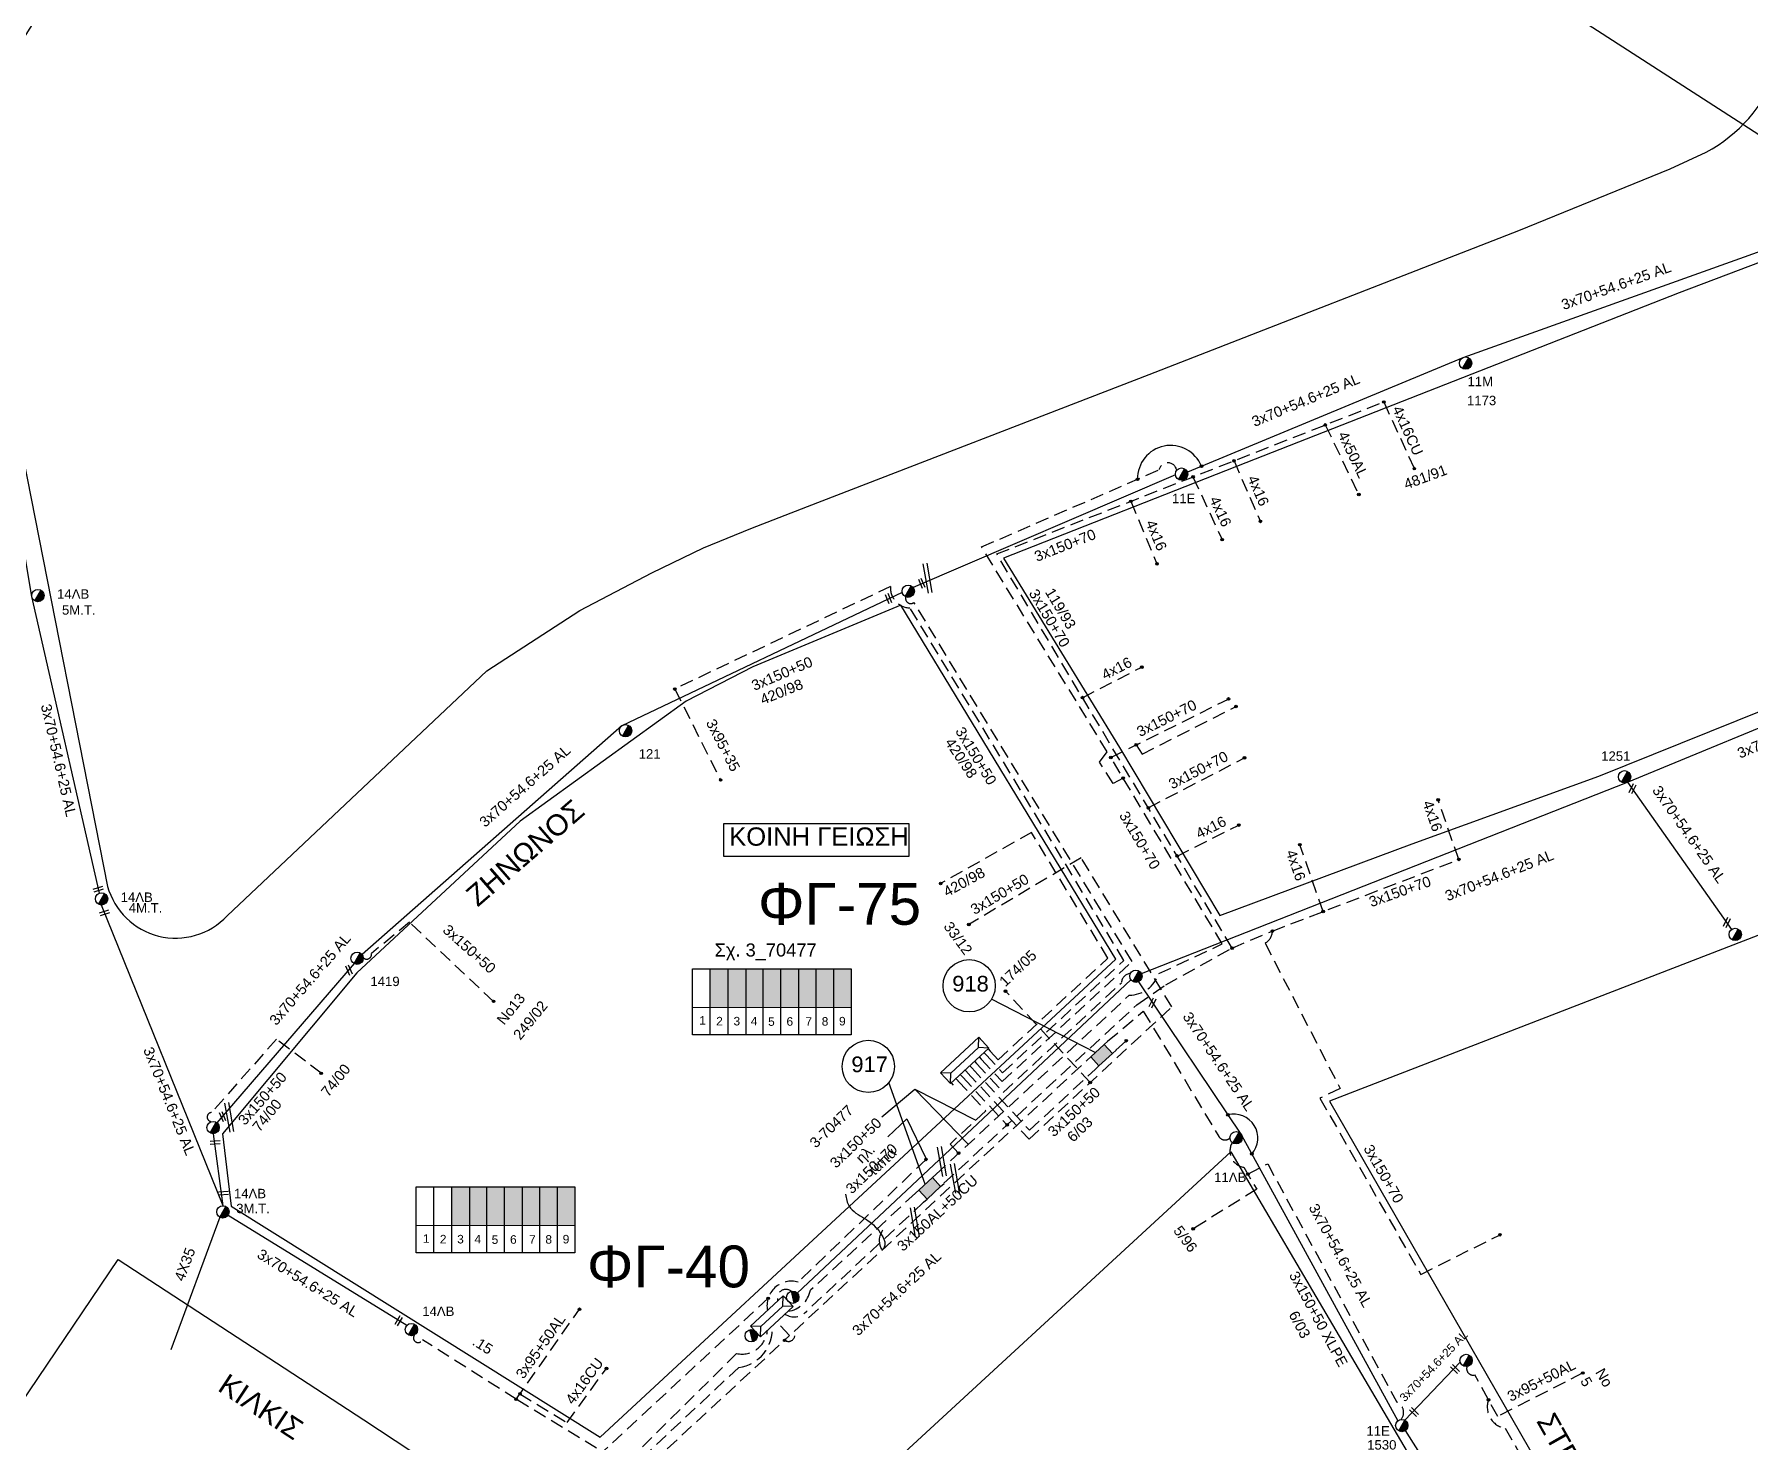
# Model space of a CAD drawing. Header units: millimetres. Extents: x -2590 to -1162, y 240 to 778.
# Drawn here: x -2170.9 to -2006.8, y 307.3 to 442 of the extents above; entities that cross this region are included whole.
import ezdxf
from ezdxf.enums import TextEntityAlignment as Align

# ---------------------------------------------------------------- set-up
doc = ezdxf.new("R2010")
doc.units = ezdxf.units.MM
doc.linetypes.add('DASHED', pattern=[19.05, 12.7, -6.35])
for name, color, linetype in [('3x150+50', 7, 'Continuous'), ('3x150+50 XLPE', 7, 'SYN_LINE'), ('3x150+70', 7, 'Continuous'), ('3X150+70AL', 7, 'Continuous'), ('3x150AL+50CU', 7, 'Continuous'), ('3x95+35', 7, 'Continuous'), ('3x95+50AL', 7, 'Continuous'), ('4x16', 7, 'Continuous'), ('4x16CU', 7, 'Continuous'), ('4X35', 7, 'DASHED'), ('4x50', 7, 'Continuous'), ('4x50+16_5', 7, 'Continuous'), ('Link Box 4 Διευθύνσεων', 7, 'Continuous'), ('Pillar OTE', 7, 'Continuous'), ('TEXT ΚΑΛΩΔΙΩΝ', 7, 'Continuous'), ('Άγνωστα', 7, 'Continuous'), ('Επιγραφές - Σχήματα', 7, 'Continuous'), ('Καλώδια ΧΤ   3x150AL+50CU', 7, 'DASHED'), ('Μηχανική τομή', 7, 'Continuous'), ('Στύλος ΦΜ', 7, 'Continuous'), ('Στύλος ΦΜ @ 1', 7, 'Continuous'), ('Συνδέσεις', 7, 'Continuous'), ('Συνεστραμμένα ΧΤ   3x70+54.6+25 AL', 7, 'SYN_LINE'), ('Τομή', 7, 'Continuous'), ('ΥΠΟΒΑΘΡΟ ΔΕΗ', 7, 'Continuous'), ('Υποσταθμός εναέριος 2 στύλων', 7, 'Continuous'), ('Υποσταθμός πόλεως', 7, 'Continuous'), ('Υπόβαθρο ΔΕΗ', 7, 'Continuous'), ('Υπόγεια Καλώδια Δικτύου ΧΤ   .15', 7, 'DASHED')]:
    doc.layers.add(name, color=color, linetype=linetype)
doc.styles.add('arial', font='ARIAL.TTF')
doc.styles.get("Standard").update_dxf_attribs({"font": 'ARIAL.TTF'})
doc.linetypes.add('SYN_LINE', pattern='A,0.5,-0.0001,["/\\/\\/\\/",Standard,S=0.1,R=0,X=0,Y=-0.05],-0.25', length=0.7501)

# ---------------------------------------------------------------- blocks, each defined once
blk = doc.blocks.new('ΥΠΑΡΧΩΝ ΤΣΙΜΕΝΤΕΝΙΟΣ ΣΤΥΛΟΣ')
at = {"layer": 'Στύλος ΦΜ'}
blk.add_hatch(color=256, dxfattribs=at).paths.add_polyline_path([(-1.29, -2.28, 0.574793), (2.62, 0, 0.268822), (1.3, 2.27)])
blk.add_line((-1.29, -2.28), (1.3, 2.27), dxfattribs=at)
blk.add_circle((0, 0), 2.62, dxfattribs=at)
at = {"layer": 'Στύλος ΦΜ', "flags": 4}
for tag, p in [('ΑΡΙΘΜΟΣ', (-4.68, 8.05)), ('ΤΥΠΟΣ', (-4.91, 3.03))]:
    blk.add_attdef(tag, p, '', height=4, dxfattribs=at)
blk = doc.blocks.new('ΥΠΟΣΤΑΘΜΟΣ ΠΟΛΕΩΣ 9 ΑΝΑΧΩΡΗΣΕΩΝ')
at = {"layer": 'Υποσταθμός πόλεως', "ltscale": 40}
for p, q in [((-9.63, -2.82), (-9.63, -4)), ((-7.12, -2.82), (-7.12, -4)), ((-4.84, -2.82), (-4.84, -4)), ((-2.36, -2.82), (-2.36, -4)), ((0.09, -2.82), (0.09, -4)), ((2.55, -2.82), (2.55, -4)), ((5.02, -2.82), (5.02, -4)), ((7.48, -2.82), (7.48, -4)), ((9.61, -2.82), (9.61, -4))]:
    blk.add_line(p, q, dxfattribs=at)
blk.add_lwpolyline([(-10.02, 2.82), (10.02, 2.82), (10.02, -2.82), (-10.02, -2.82)], close=True, dxfattribs=at)
for points in [[(-7.21, 0), (-10.02, 2.82)], [(-10.02, -2.82), (-7.21, 0)], [(-7.21, 0), (7.21, 0)], [(7.21, 0), (10.02, 2.82)], [(10.02, -2.82), (7.21, 0)]]:
    blk.add_lwpolyline(points, dxfattribs=at)
at = {"layer": 'Υποσταθμός πόλεως', "linetype": 'SYN_LINE', "ltscale": 40, "flags": 1}
for tag, p in [('ΜΕΤΑΣΧΗΜΑΤΙΣΜΟΣ', (10.79, 1.71)), ('ΙΣΧΥΣ', (10.77, -1.08)), ('ΑΡΙΘΜΟΣ', (10.89, -3.8))]:
    blk.add_attdef(tag, p, '', height=1.8, dxfattribs=at)
blk = doc.blocks.new('LINK BOX 4 ΑΝΑΧΩΡΗΣΕΩΝ')
at = {"layer": 'Link Box 4 Διευθύνσεων', "ltscale": 40}
blk.add_hatch(color=256, dxfattribs=at).paths.add_polyline_path([(-3.54, 0), (-3.54, -4.67), (3.54, -4.67), (3.54, 0)])
for p, q in [((-3.54, 0), (-5.33, 0)), ((5.33, 0), (3.54, 0)), ((-3.54, -4.67), (-5.33, -4.67)), ((5.33, -4.67), (3.54, -4.67))]:
    blk.add_line(p, q, dxfattribs=at)
blk.add_lwpolyline([(-3.54, -4.67), (-3.54, 0), (3.54, 0), (3.54, -4.67)], close=True, dxfattribs=at)
blk = doc.blocks.new('ΥΠΟΣΤΑΘΜΟΣ ΕΝΑΕΡΙΟΣ ΕΠΙ 2 ΣΤΥΛΩΝ')
at = {"layer": 'Υποσταθμός εναέριος 2 στύλων', "linetype": 'Continuous'}
for points in [[(-11.97, -2.11, 0.574793), (-8.45, -0.07, 0.268822), (-9.64, 1.98)], [(9.68, -2.15, 0.574793), (13.19, -0.1, 0.268822), (12.01, 1.95)]]:
    blk.add_hatch(color=256, dxfattribs=at).paths.add_polyline_path(points)
for p, q in [((-11.97, -2.11), (-9.64, 1.98)), ((9.68, -2.15), (12.01, 1.95))]:
    blk.add_line(p, q, dxfattribs=at)
for centre in [(-10.81, -0.07), (10.84, -0.1)]:
    blk.add_circle(centre, 2.36, dxfattribs=at)
at = {"layer": 'Υποσταθμός πόλεως', "linetype": 'Continuous', "ltscale": 40}
blk.add_lwpolyline([(-8.57, 2.82), (8.57, 2.82), (8.57, -2.82), (-8.57, -2.82)], close=True, dxfattribs=at)
for points in [[(-5.75, 0), (-8.57, 2.82)], [(-8.57, -2.82), (-5.75, 0)], [(-5.75, 0), (5.75, 0)], [(5.75, 0), (8.57, 2.82)], [(8.57, -2.82), (5.75, 0)]]:
    blk.add_lwpolyline(points, dxfattribs=at)
at = {"layer": 'Υποσταθμός εναέριος 2 στύλων', "ltscale": 40, "flags": 1}
for tag, p in [('ΜΕΤΑΣΧΗΜΑΤΙΣΜΟΣ', (14.09, 2.51)), ('ΙΣΧΥΣ', (14.07, -0.28)), ('ΑΡΙΘΜΟΣ', (14.19, -3))]:
    blk.add_attdef(tag, p, '', height=1.8, dxfattribs=at)
blk = doc.blocks.new('ΤΟΜΗ')
at = {"layer": 'Τομή', "ltscale": 40}
for p, q in [((-0.03, -1.92), (-11.4, -1.92)), ((-0.03, -3.42), (-11.4, -3.42))]:
    blk.add_line(p, q, dxfattribs=at)
blk = doc.blocks.new('ΜΗΧΑΝΙΚΗ ΤΟΜΗ')
at = {"layer": 'Μηχανική τομή', "ltscale": 40}
for p, q in [((0, 0.76), (-3.79, 0.76)), ((0, -0.34), (-3.79, -0.34))]:
    blk.add_line(p, q, dxfattribs=at)
blk = doc.blocks.new('_ΣΥΝΔΕΣΗ')
at = {"layer": 'Συνδέσεις', "linetype": 'SYN_LINE', "ltscale": 40}
blk.add_hatch(color=256, dxfattribs=at).paths.add_polyline_path([(0.5, -0.01, 1), (-0.5, -0.01, 1)])
at = {"layer": 'Συνδέσεις'}
blk.add_circle((0, -0.01), 0.5, dxfattribs=at)

msp = doc.modelspace()

# ---------------------------------------------------------------- hatches: boundary and pattern name
at = {"layer": 'Καλώδια ΧΤ   3x150AL+50CU', "linetype": 'DASHED', "lineweight": -3, "ltscale": 0.2}
h = msp.add_hatch(color=27, dxfattribs=at)
h.dxf.hatch_style = 1
h.paths.add_polyline_path([(-2104.57, 352.57), (-2106.29, 352.57), (-2106.29, 348.89), (-2104.57, 348.89)])
h = msp.add_hatch(color=133, dxfattribs=at)
h.dxf.hatch_style = 1
h.paths.add_polyline_path([(-2104.57, 348.89), (-2102.85, 348.89), (-2102.85, 352.57), (-2104.57, 352.57)])
h = msp.add_hatch(color=30, dxfattribs=at)
h.dxf.hatch_style = 1
h.paths.add_polyline_path([(-2101.2, 352.57), (-2102.85, 352.57), (-2102.85, 348.89), (-2101.2, 348.89)])
h = msp.add_hatch(color=1, dxfattribs=at)
h.dxf.hatch_style = 1
h.paths.add_polyline_path([(-2101.2, 348.89), (-2099.51, 348.89), (-2099.51, 352.57), (-2101.2, 352.57)])
h = msp.add_hatch(color=85, dxfattribs=at)
h.dxf.hatch_style = 1
h.paths.add_polyline_path([(-2099.51, 348.89), (-2097.81, 348.89), (-2097.81, 352.57), (-2099.51, 352.57)])
h = msp.add_hatch(color=173, dxfattribs=at)
h.dxf.hatch_style = 1
h.paths.add_polyline_path([(-2097.84, 348.89), (-2096.14, 348.89), (-2096.14, 352.57), (-2097.84, 352.57)])
h = msp.add_hatch(color=151, dxfattribs=at)
h.dxf.hatch_style = 1
h.paths.add_polyline_path([(-2096.17, 348.89), (-2094.47, 348.89), (-2094.47, 352.58), (-2096.17, 352.58)])
h = msp.add_hatch(color=6, dxfattribs=at)
h.dxf.hatch_style = 1
h.paths.add_polyline_path([(-2094.48, 348.89), (-2092.78, 348.89), (-2092.78, 352.58), (-2094.48, 352.58)])
h = msp.add_hatch(color=2, dxfattribs=at)
h.dxf.hatch_style = 1
h.paths.add_polyline_path([(-2131.01, 328.02), (-2129.29, 328.02), (-2129.29, 331.7), (-2131.01, 331.7)])
h = msp.add_hatch(color=30, dxfattribs=at)
h.dxf.hatch_style = 1
h.paths.add_polyline_path([(-2127.64, 331.7), (-2129.29, 331.7), (-2129.29, 328.02), (-2127.64, 328.02)])
h = msp.add_hatch(color=1, dxfattribs=at)
h.dxf.hatch_style = 1
h.paths.add_polyline_path([(-2127.64, 328.02), (-2125.95, 328.02), (-2125.95, 331.7), (-2127.64, 331.7)])
h = msp.add_hatch(color=27, dxfattribs=at)
h.dxf.hatch_style = 1
h.paths.add_polyline_path([(-2125.95, 328.02), (-2124.25, 328.01), (-2124.25, 331.7), (-2125.95, 331.7)])
h = msp.add_hatch(color=85, dxfattribs=at)
h.dxf.hatch_style = 1
h.paths.add_polyline_path([(-2124.28, 328.02), (-2122.58, 328.01), (-2122.58, 331.7), (-2124.28, 331.7)])
h = msp.add_hatch(color=133, dxfattribs=at)
h.dxf.hatch_style = 1
h.paths.add_polyline_path([(-2122.61, 328.02), (-2120.92, 328.02), (-2120.92, 331.7), (-2122.61, 331.7)])
h = msp.add_hatch(color=173, dxfattribs=at)
h.dxf.hatch_style = 1
h.paths.add_polyline_path([(-2120.92, 328.02), (-2119.22, 328.01), (-2119.22, 331.7), (-2120.92, 331.7)])

# ---------------------------------------------------------------- linework, layer by layer
at = {"layer": '3x150+50', "color": 27, "linetype": 'DASHED', "lineweight": -3, "ltscale": 0.1}
msp.add_lwpolyline([(-2079.89, 344.33), (-2078.3, 342.62), (-2066.69, 353.38), (-2087.17, 387.12, -0.421513), (-2089.04, 389.17), (-2109.67, 379.36)], format="xyb", dxfattribs=at)
at = {"layer": '3x150+50', "color": 1, "linetype": 'DASHED', "lineweight": -3, "ltscale": 0.1}
for points in [[(-2080.34, 343.92), (-2078.35, 341.77), (-2065.92, 353.27), (-2086.78, 387.64, -0.718772), (-2087.57, 388.19)], [(-2127, 349.45), (-2135.06, 357.03), (-2138.69, 354.04, -0.728853), (-2139.47, 353.63, 8.68219)], [(-2143.5, 342.57), (-2147.79, 345.84), (-2153.99, 338.81, 1.022746), (-2153.95, 337.95, 0.838002)]]:
    msp.add_lwpolyline(points, format="xyb", dxfattribs=at)
at = {"layer": '3x150+50', "color": 133, "linetype": 'DASHED', "lineweight": -3, "ltscale": 0.1}
msp.add_lwpolyline([(-2079.5, 344.7), (-2078.73, 343.87), (-2068.22, 353.6), (-2075.53, 365.63), (-2084.23, 360.74)], dxfattribs=at)
at = {"layer": '3x150+50', "color": 6, "linetype": 'DASHED', "lineweight": -3, "ltscale": 0.1}
for points in [[(-2081.69, 342.66), (-2075.77, 336.27), (-2062.11, 348.92), (-2070.78, 363.2), (-2081.53, 356.81)], [(-2069.92, 341.69), (-2078.02, 350.43)]]:
    msp.add_lwpolyline(points, dxfattribs=at)
at = {"layer": '3x150+50', "color": 151, "linetype": 'DASHED', "lineweight": -3, "ltscale": 0.1}
msp.add_lwpolyline([(-2080.79, 343.5), (-2078.24, 340.74), (-2066.93, 351.24, -0.384142), (-2066.08, 352.12)], format="xyb", dxfattribs=at)
at = {"layer": '3x150+50', "color": 30, "linetype": 'DASHED', "lineweight": -3, "ltscale": 0.1}
for points in [[(-2068.25, 345.64), (-2064.84, 348.52), (-2057.61, 336.52, 0.478072), (-2056.55, 336.37, 2.086277)], [(-2056.33, 335.94, 0.530931), (-2055.22, 333.58), (-2053.99, 331.47), (-2060.07, 327.68)]]:
    msp.add_lwpolyline(points, format="xyb", dxfattribs=at)
for points in [[(-2067.46, 344.79), (-2066.47, 345.69)], [(-2081.24, 343.08), (-2075.73, 337.12), (-2069.41, 342.98)]]:
    msp.add_lwpolyline(points, dxfattribs=at)
at = {"layer": '3x150+50 XLPE', "color": 173, "linetype": 'DASHED', "lineweight": -3, "ltscale": 0.1}
msp.add_lwpolyline([(-2084.7, 332.89), (-2066.18, 350.04, 0.321009), (-2063.36, 352.11), (-2057.28, 354.95), (-2067.94, 372.8), (-2056.69, 378.4)], format="xyb", dxfattribs=at)
msp.add_lwpolyline([(-2082.57, 341.85), (-2079.9, 338.97), (-2083.33, 335.8), (-2082.51, 334.91)], dxfattribs=at)
at = {"layer": '3x150+50 XLPE', "color": 30, "linetype": 'DASHED', "lineweight": -3, "ltscale": 0.1}
for points in [[(-2054.83, 332.92), (-2052.94, 333.91), (-2040.59, 311.1, -0.495592), (-2040.16, 309.44, 30.190709)], [(-2100.73, 321.03), (-2122.2, 301.1), (-2120.24, 299.42, -0.541428), (-2120.84, 294.73), (-2134.82, 267.39, -0.851728), (-2136.05, 266.36)], [(-2031.81, 311.31, 0.465798), (-2030.22, 308.59), (-2016.48, 284.52), (-2007.14, 289.36)]]:
    msp.add_lwpolyline(points, format="xyb", dxfattribs=at)
at = {"layer": '3x150+70', "color": 85, "linetype": 'DASHED', "lineweight": -3, "ltscale": 0.1}
for points in [[(-2083.91, 332.04), (-2065.45, 349.13), (-2062.7, 351.03), (-2056.35, 354.56), (-2078.87, 392.29), (-2041.83, 406.84)], [(-2064.36, 367.99), (-2055.15, 372.77)], [(-2056.35, 354.56), (-2052.49, 356.19), (-2034.65, 363.04)], [(-2082.15, 342.24), (-2077.87, 337.62)]]:
    msp.add_lwpolyline(points, dxfattribs=at)
at = {"layer": '3x150+70', "color": 173, "linetype": 'DASHED', "lineweight": -3, "ltscale": 0.1}
msp.add_lwpolyline([(-2066.77, 370.84), (-2067.72, 370.3), (-2069.04, 372.36), (-2068.29, 373.35), (-2080.32, 392.96), (-2063.35, 400.33, -0.817757), (-2061.64, 400.3, 14.926794)], format="xyb", dxfattribs=at)
at = {"layer": '3x150+70', "color": 206, "linetype": 'DASHED', "lineweight": -3, "ltscale": 0.1}
msp.add_lwpolyline([(-2065.51, 374.02), (-2064.96, 373.11), (-2055.97, 377.68)], dxfattribs=at)
at = {"layer": '3x150+70', "color": 85, "linetype": 'DASHED', "lineweight": -3, "ltscale": 0.1}
msp.add_lwpolyline([(-2052.49, 356.19, -0.279508), (-2053.19, 355.04), (-2046.01, 341.11), (-2047.94, 340.19), (-2038.29, 323.31), (-2030.71, 327.12)], format="xyb", dxfattribs=at)
at = {"layer": '3x150+70', "color": 30, "linetype": 'DASHED', "lineweight": -3, "ltscale": 0.1}
msp.add_lwpolyline([(-2085.63, 334.33), (-2097.86, 322.58, 0.560572), (-2100.8, 319.87)], format="xyb", dxfattribs=at)
at = {"layer": '3x150+70', "color": 1, "linetype": 'DASHED', "lineweight": -3, "ltscale": 0.1}
msp.add_lwpolyline([(-2085.86, 330.22), (-2097.08, 319.78, -0.382183), (-2099.12, 319.51)], format="xyb", dxfattribs=at)
at = {"layer": '3x150+70', "color": 27, "linetype": 'DASHED', "lineweight": -3, "ltscale": 0.1}
msp.add_lwpolyline([(-2086.65, 331.08), (-2096.69, 321.8, -0.323057), (-2098.82, 319.79)], format="xyb", dxfattribs=at)
at = {"layer": '3X150+70AL', "color": 173, "linetype": 'DASHED', "lineweight": -3, "ltscale": 0.1}
msp.add_lwpolyline([(-2100.8, 317.95, -0.446908), (-2103.75, 315.74), (-2119.9, 299.74, 0.816526), (-2120.84, 298.21, 0.390102)], format="xyb", dxfattribs=at)
at = {"layer": '3x150AL+50CU', "color": 2, "linetype": 'DASHED', "lineweight": -3, "ltscale": 0.1}
for points in [[(-2099.16, 317.01, 0.798289), (-2098.26, 317.85), (-2070.2, 343.83)], [(-2122.52, 293.29), (-2121.15, 295.77, 0.206648), (-2118.77, 298.85), (-2098.68, 317.46), (-2099.9, 318.78)]]:
    msp.add_lwpolyline(points, format="xyb", dxfattribs=at)
at = {"layer": '3x95+35', "color": 27, "linetype": 'DASHED', "lineweight": -3, "ltscale": 0.1}
msp.add_lwpolyline([(-2109.67, 379.36), (-2105.28, 370.65)], dxfattribs=at)
at = {"layer": '3x95+50AL', "color": 85, "linetype": 'DASHED', "lineweight": -3, "ltscale": 0.1}
msp.add_lwpolyline([(-2124.84, 311.36), (-2118.8, 319.98)], dxfattribs=at)
at = {"layer": '3x95+50AL', "color": 30, "linetype": 'DASHED', "lineweight": -3, "ltscale": 0.1}
msp.add_lwpolyline([(-2022.79, 313.88), (-2030.93, 309.72), (-2033.12, 313.69, -0.594068), (-2033.87, 314.5, 2.222299)], format="xyb", dxfattribs=at)
at = {"layer": '4x16', "color": 85, "linetype": 'DASHED', "lineweight": -3, "ltscale": 0.1}
for points in [[(-2041.83, 406.84), (-2038.91, 400.46)], [(-2056.16, 401.21), (-2053.64, 395.41)], [(-2060.09, 399.67), (-2057.3, 393.66)], [(-2066.03, 397.33), (-2063.53, 391.34)], [(-2070.66, 378.53), (-2064.98, 381.46)], [(-2034.65, 363.04), (-2036.63, 368.74)], [(-2061.61, 363.37), (-2055.71, 366.34)], [(-2047.63, 358.05), (-2049.86, 364.45)]]:
    msp.add_lwpolyline(points, dxfattribs=at)
at = {"layer": '4x16CU', "color": 85, "linetype": 'DASHED', "lineweight": -3, "ltscale": 0.1}
msp.add_lwpolyline([(-2124.48, 311.88), (-2119.98, 309.14), (-2116.2, 314.32)], dxfattribs=at)
at = {"layer": '4X35', "color": 85, "linetype": 'SYN_LINE', "lineweight": -3, "ltscale": 10}
msp.add_lwpolyline([(-2153.19, 328.79), (-2157.87, 316.11)], dxfattribs=at)
at = {"layer": '4x50', "color": 85, "linetype": 'DASHED', "lineweight": -3, "ltscale": 0.1}
msp.add_lwpolyline([(-2047.43, 404.64), (-2044.22, 397.98)], dxfattribs=at)
at = {"layer": '4x50+16_5', "color": 151, "linetype": 'Continuous', "lineweight": -3, "ltscale": 0.1}
msp.add_lwpolyline([(-2039.79, 308.36), (-2029.26, 291.73), (-2015.4, 265.07)], dxfattribs=at)
at = {"layer": 'Pillar OTE', "lineweight": -3, "ltscale": 40}
for points in [[(-2107.96, 346.25), (-2107.96, 352.57), (-2092.79, 352.57), (-2092.79, 346.24), (-2107.96, 346.25)], [(-2106.29, 346.25), (-2106.29, 352.57)], [(-2104.57, 346.25), (-2104.57, 352.57)], [(-2102.85, 346.25), (-2102.85, 352.57)], [(-2101.2, 346.25), (-2101.2, 352.57)], [(-2099.51, 346.25), (-2099.51, 352.57)], [(-2097.81, 346.24), (-2097.81, 352.57)], [(-2096.14, 346.24), (-2096.14, 352.57)], [(-2094.45, 346.24), (-2094.45, 352.57)], [(-2107.96, 348.9), (-2092.79, 348.88)], [(-2134.4, 325.38), (-2134.4, 331.7), (-2119.23, 331.7), (-2119.23, 325.37), (-2134.4, 325.38)], [(-2132.73, 325.38), (-2132.73, 331.7)], [(-2131.01, 325.38), (-2131.01, 331.7)], [(-2129.29, 325.38), (-2129.29, 331.7)], [(-2127.64, 325.38), (-2127.64, 331.7)], [(-2125.95, 325.37), (-2125.95, 331.7)], [(-2124.25, 325.37), (-2124.25, 331.7)], [(-2122.58, 325.37), (-2122.58, 331.7)], [(-2120.89, 325.37), (-2120.89, 331.7)], [(-2134.4, 328.02), (-2119.23, 328.01)]]:
    msp.add_lwpolyline(points, dxfattribs=at)
at = {"layer": 'Επιγραφές - Σχήματα', "color": 173, "lineweight": -3}
msp.add_lwpolyline([(-2105, 363.36), (-2087.25, 363.36), (-2087.25, 366.45), (-2105, 366.45)], close=True, dxfattribs=at)
at = {"layer": 'Συνεστραμμένα ΧΤ   3x70+54.6+25 AL', "color": 6, "linetype": 'SYN_LINE', "lineweight": -3, "ltscale": 10}
msp.add_lwpolyline([(-1995.36, 425.58), (-2022.83, 443.29), (-2053.58, 457.06), (-2072.51, 475)], dxfattribs=at)
at = {"layer": 'Συνεστραμμένα ΧΤ   3x70+54.6+25 AL', "color": 85, "linetype": 'SYN_LINE', "lineweight": -3, "ltscale": 10}
for points in [[(-2164.7, 359.83), (-2171.18, 388.22), (-2178.1, 429.53)], [(-2152.89, 329.89), (-2164.53, 358.68)], [(-2135.32, 318.41), (-2152.41, 328.97)]]:
    msp.add_lwpolyline(points, dxfattribs=at)
at = {"layer": 'Συνεστραμμένα ΧΤ   3x70+54.6+25 AL', "color": 173, "linetype": 'SYN_LINE', "lineweight": -3, "ltscale": 10}
for points in [[(-1995.67, 424.89), (-2034.27, 411.08), (-2060.62, 400.13)], [(-2061.76, 399.87), (-2086.86, 389.08)]]:
    msp.add_lwpolyline(points, dxfattribs=at)
at = {"layer": 'Συνεστραμμένα ΧΤ   3x70+54.6+25 AL', "color": 1, "linetype": 'SYN_LINE', "lineweight": -3, "ltscale": 10}
for points in [[(-2087.9, 388.61), (-2114.73, 375.84), (-2139.59, 353.94)], [(-2140.35, 353.07), (-2153.48, 337.84)]]:
    msp.add_lwpolyline(points, dxfattribs=at)
at = {"layer": 'Συνεστραμμένα ΧΤ   3x70+54.6+25 AL', "color": 133, "linetype": 'SYN_LINE', "lineweight": -3, "ltscale": 10}
for points in [[(-2065.02, 352.12), (-2018.5, 370.44), (-1980.19, 386.28)], [(-2018.5, 370.44), (-2008.55, 356.35)], [(-2097.95, 321.53), (-2066.04, 351.53)]]:
    msp.add_lwpolyline(points, dxfattribs=at)
at = {"layer": 'Συνεστραμμένα ΧΤ   3x70+54.6+25 AL', "color": 151, "linetype": 'SYN_LINE', "lineweight": -3, "ltscale": 10}
msp.add_lwpolyline([(-2065.31, 351.32), (-2055.44, 336.66), (-2040.5, 309.29)], dxfattribs=at)
at = {"layer": 'Συνεστραμμένα ΧΤ   3x70+54.6+25 AL', "color": 85, "linetype": 'SYN_LINE', "lineweight": -3, "ltscale": 8}
msp.add_lwpolyline([(-2152.89, 329.89), (-2153.81, 336.79)], dxfattribs=at)
at = {"layer": 'Συνεστραμμένα ΧΤ   3x70+54.6+25 AL', "color": 30, "linetype": 'SYN_LINE', "lineweight": -3, "ltscale": 10}
msp.add_lwpolyline([(-2039.82, 309.36), (-2034.52, 314.93)], dxfattribs=at)
at = {"layer": 'Συνεστραμμένα ΧΤ   3x70+54.6+25 AL', "color": 133, "linetype": 'DASHED', "lineweight": -3, "ltscale": 0.1}
msp.add_arc((-2099.03, 321.06), 0.825, 50.6759, 199.3509, dxfattribs=at)
at = {"layer": 'ΥΠΟΒΑΘΡΟ ΔΕΗ', "lineweight": -3}
for points in [[(-2036.38, 546.14), (-2040.43, 554.72), (-2070.57, 579.88), (-2091.75, 556.66), (-2130.74, 513.03), (-2130.74, 507.42), (-2146.8, 481.47), (-2173.42, 439.41), (-2175.17, 436.21), (-2176.21, 431.7), (-2176.51, 429.68), (-2176.51, 426.75), (-2176.51, 424.97), (-2176.28, 422.53), (-2175.68, 419.77), (-2172.03, 401.48), (-2163.94, 360.46)], [(-2152.51, 357.63), (-2127.66, 381.11), (-2118.74, 386.86), (-2111.85, 390.47), (-2106.93, 392.89), (-2102.38, 394.73), (-2096.97, 396.82), (-2064.27, 409.46), (-2028.91, 423.25), (-2014.44, 429.16), (-2010.99, 430.75)], [(-2078.21, 391.9), (-2067.11, 373.75), (-2057.51, 357.67), (-2039.12, 364.54), (-2021.24, 371.01), (-2002.79, 378.45), (-1979.74, 388.06), (-1995.45, 424.14), (-2013.57, 417.28), (-2055.02, 401.02), (-2078.21, 391.9)], [(-2152.94, 336.77), (-2152.12, 329.86), (-2116.8, 307.72), (-2088.66, 333.85), (-2067.46, 353.49), (-2088.04, 387.4), (-2102.19, 381.47), (-2108.57, 378.21), (-2124.46, 366.71), (-2140.1, 352.2), (-2152.94, 336.77)], [(-2010.28, 276.26), (-1978.57, 289.65), (-1942.43, 304.85), (-1970.66, 369.29), (-1990.55, 361.77), (-2047.03, 339.9), (-2021.63, 295.71), (-2010.28, 276.26)], [(-2089.87, 338.4), (-2086.7, 341.06), (-2080.86, 338.08)], [(-2086.7, 341.06), (-2081.59, 335.77)], [(-2089.27, 336.5), (-2087.48, 338.2), (-2085.65, 334.45)], [(-2092.47, 291.07), (-2094.96, 299.57), (-2056.48, 335.06), (-2050.48, 324.84), (-2020.38, 273.66), (-2041.02, 258.45), (-2061.61, 271.29), (-2072.19, 278.26), (-2092.47, 291.07)], [(-2204.53, 249.27), (-2205.96, 261.38), (-2184.22, 293.21), (-2162.91, 324.74), (-2139.43, 309.4), (-2121.43, 297.52), (-2127.6, 285.55), (-2145.01, 251.9)]]:
    msp.add_lwpolyline(points, dxfattribs=at)
for centre, radius, start, end in [((-2017.8, 443.57), 14.51, 297.9907, 19.5704), ((-2157.43, 362.26), 6.75, 195.4022, 316.8266)]:
    msp.add_arc(centre, radius, start, end, dxfattribs=at)
at = {"layer": 'ΥΠΟΒΑΘΡΟ ΔΕΗ', "lineweight": -3, "ltscale": 0.1}
for centre, radius, start, end in [((-2062.22, 399.51), 3.17, 21.782, 181.3277), ((-2056.18, 336.37), 2.3, 318.7853, 104.1413)]:
    msp.add_arc(centre, radius, start, end, dxfattribs=at)
at = {"layer": 'ΥΠΟΒΑΘΡΟ ΔΕΗ', "lineweight": -3}
msp.add_spline([(-2093.33, 331), (-2092.98, 329.84), (-2091.51, 328.68), (-2090.84, 328.21), (-2089.66, 326.69), (-2089.57, 326.33), (-2089.78, 325.7), (-2090.06, 326.32), (-2089.76, 327.58)], degree=3, dxfattribs=at)
at = {"layer": 'Υπόβαθρο ΔΕΗ', "lineweight": -3}
for points in [[(-2069.43, 344.55), (-2079.35, 349.67)], [(-2085.71, 331.95), (-2089.18, 341.68)]]:
    msp.add_lwpolyline(points, dxfattribs=at)
for centre in [(-2081.5, 350.95), (-2091.15, 343.23)]:
    msp.add_circle(centre, 2.5, dxfattribs=at)
at = {"layer": 'Υπόγεια Καλώδια Δικτύου ΧΤ   .15', "color": 85, "linetype": 'DASHED', "lineweight": -3, "ltscale": 0.1}
for points in [[(-2124.84, 311.36), (-2133.81, 317.06, -1.143785), (-2134.57, 317.52, 1.717772)], [(-2100.35, 318.37, -0.403975), (-2103.55, 314.42), (-2113.9, 304.7), (-2124.84, 311.36)]]:
    msp.add_lwpolyline(points, format="xyb", dxfattribs=at)

# ---------------------------------------------------------------- block references
at = {"layer": 'Link Box 4 Διευθύνσεων', "lineweight": -3, "xscale": 0.2499999999999997, "yscale": 0.2499999999999997, "zscale": 0.2499999999999997, "rotation": 222.8047385340616}
for p in [(-2068.43, 343.88), (-2084.88, 331.13)]:
    msp.add_blockref('LINK BOX 4 ΑΝΑΧΩΡΗΣΕΩΝ', p, dxfattribs=at)
at = {"layer": 'Μηχανική τομή', "lineweight": -3}
for p, xscale, yscale, zscale, rotation in [((-2086.19, 389.95), 0.2499999999999677, 0.2499999999999677, 0.2499999999999677, 113.133984741076), ((-2089.37, 388.49), 0.2499999999999677, 0.2499999999999677, 0.2499999999999677, 113.133984741076), ((-2017.8, 370.2), 0.2499999999999676, 0.2499999999999676, 0.2499999999999676, 63.93169957990484), ((-2164.38, 360.27), 0.2499999999999676, 0.2499999999999676, 0.2499999999999676, 17.03669760227962), ((-2163.78, 358.01), 0.2499999999999676, 0.2499999999999676, 0.2499999999999676, 17.03669760227962), ((-2008.77, 357.4), 0.2499999999999676, 0.2499999999999676, 0.2499999999999676, 63.93169957990484), ((-2141, 352.92), 0.2499999999999677, 0.2499999999999677, 0.2499999999999677, 113.133984741076), ((-2063.71, 349.69), 0.2499999999999676, 0.2499999999999676, 0.2499999999999676, 63.93169957990484), ((-2153.09, 338.89), 0.2499999999999677, 0.2499999999999677, 0.2499999999999677, 113.133984741076), ((-2153.17, 335.91), 0.2499999999999676, 0.2499999999999676, 0.2499999999999676, 3.43195801188722), ((-2152.36, 331.05), 0.2499999999999676, 0.2499999999999676, 0.2499999999999676, 3.43195801188722), ((-2135.81, 319.25), 0.2499999999999675, 0.2499999999999675, 0.2499999999999675, 58.87859356095737), ((-2035.33, 314.62), 0.2499999999999676, 0.2499999999999676, 0.2499999999999676, 135.9321959184352), ((-2039.25, 310.5), 0.2499999999999676, 0.2499999999999676, 0.2499999999999676, 135.9321959184352)]:
    msp.add_blockref('ΜΗΧΑΝΙΚΗ ΤΟΜΗ', p, dxfattribs=dict(at, xscale=xscale, yscale=yscale, zscale=zscale, rotation=rotation))
at = {"layer": 'Στύλος ΦΜ @ 1', "lineweight": -3, "ltscale": 40}
ref = msp.add_blockref('ΥΠΑΡΧΩΝ ΤΣΙΜΕΝΤΕΝΙΟΣ ΣΤΥΛΟΣ', (-2034, 410.56), dxfattribs=dict(at, xscale=0.2249999999999943, yscale=0.2249999999999943, zscale=0.2249999999999943))
ref.add_attrib('ΤΥΠΟΣ', '11M', dxfattribs={"layer": 'Στύλος ΦΜ', "height": 0.9, "flags": 4}).set_placement((-2033.82, 408.08), align=Align.BOTTOM_LEFT)
ref.add_attrib('ΑΡΙΘΜΟΣ', '1173', (-2033.87, 406.53), dxfattribs={"layer": 'Στύλος ΦΜ', "height": 0.9, "flags": 4})
ref = msp.add_blockref('ΥΠΑΡΧΩΝ ΤΣΙΜΕΝΤΕΝΙΟΣ ΣΤΥΛΟΣ', (-2061.18, 399.94), dxfattribs=dict(at, xscale=0.2249999999999943, yscale=0.2249999999999943, zscale=0.2249999999999943))
ref.add_attrib('ΤΥΠΟΣ', '11E', dxfattribs={"layer": 'Στύλος ΦΜ', "height": 0.9, "flags": 4}).set_placement((-2062.1, 396.88), align=Align.BOTTOM_LEFT)
at = {"layer": 'Στύλος ΦΜ @ 1', "lineweight": -3, "ltscale": 40, "xscale": 0.2249999999999943, "yscale": 0.2249999999999943, "zscale": 0.2249999999999943}
for p in [(-2087.33, 388.72), (-2008.21, 355.87), (-2065.55, 351.86), (-2153.84, 337.37), (-2033.95, 315.08)]:
    msp.add_blockref('ΥΠΑΡΧΩΝ ΤΣΙΜΕΝΤΕΝΙΟΣ ΣΤΥΛΟΣ', p, dxfattribs=at)
at = {"layer": 'Στύλος ΦΜ @ 1', "lineweight": -3, "ltscale": 40}
ref = msp.add_blockref('ΥΠΑΡΧΩΝ ΤΣΙΜΕΝΤΕΝΙΟΣ ΣΤΥΛΟΣ', (-2170.6, 388.3), dxfattribs=dict(at, xscale=0.2249999999999943, yscale=0.2249999999999943, zscale=0.2249999999999943))
ref.add_attrib('ΤΥΠΟΣ', '14ΛB', dxfattribs={"layer": 'Στύλος ΦΜ', "height": 0.9, "flags": 4}).set_placement((-2168.77, 387.74), align=Align.BOTTOM_LEFT)
ref.add_attrib('ΑΡΙΘΜΟΣ', '5Μ.Τ.', (-2168.3, 386.48), dxfattribs={"layer": 'Στύλος ΦΜ', "height": 0.9, "flags": 4})
ref = msp.add_blockref('ΥΠΑΡΧΩΝ ΤΣΙΜΕΝΤΕΝΙΟΣ ΣΤΥΛΟΣ', (-2114.38, 375.37), dxfattribs=dict(at, xscale=0.2249999999999943, yscale=0.2249999999999943, zscale=0.2249999999999943))
ref.add_attrib('ΑΡΙΘΜΟΣ', '121', (-2113.12, 372.7), dxfattribs={"layer": 'Στύλος ΦΜ', "height": 0.9, "flags": 4})
ref = msp.add_blockref('ΥΠΑΡΧΩΝ ΤΣΙΜΕΝΤΕΝΙΟΣ ΣΤΥΛΟΣ', (-2018.79, 370.96), dxfattribs=dict(at, xscale=0.2249999999999943, yscale=0.2249999999999943, zscale=0.2249999999999943))
ref.add_attrib('ΑΡΙΘΜΟΣ', '1251', (-2021.03, 372.49), dxfattribs={"layer": 'Στύλος ΦΜ', "height": 0.9, "flags": 4})
ref = msp.add_blockref('ΥΠΑΡΧΩΝ ΤΣΙΜΕΝΤΕΝΙΟΣ ΣΤΥΛΟΣ', (-2164.51, 359.27), dxfattribs=dict(at, xscale=0.2249999999999943, yscale=0.2249999999999943, zscale=0.2249999999999943))
ref.add_attrib('ΤΥΠΟΣ', '14ΛB', dxfattribs={"layer": 'Στύλος ΦΜ', "height": 0.9, "flags": 4}).set_placement((-2162.69, 358.71), align=Align.BOTTOM_LEFT)
ref.add_attrib('ΑΡΙΘΜΟΣ', '4Μ.Τ.', (-2161.91, 357.96), dxfattribs={"layer": 'Στύλος ΦΜ', "height": 0.9, "flags": 4})
ref = msp.add_blockref('ΥΠΑΡΧΩΝ ΤΣΙΜΕΝΤΕΝΙΟΣ ΣΤΥΛΟΣ', (-2140.06, 353.58), dxfattribs=dict(at, xscale=0.2249999999999943, yscale=0.2249999999999943, zscale=0.2249999999999943))
ref.add_attrib('ΑΡΙΘΜΟΣ', '1419', (-2138.79, 350.92), dxfattribs={"layer": 'Στύλος ΦΜ', "height": 0.9, "flags": 4})
ref = msp.add_blockref('ΥΠΑΡΧΩΝ ΤΣΙΜΕΝΤΕΝΙΟΣ ΣΤΥΛΟΣ', (-2055.97, 336.4), dxfattribs=dict(at, xscale=0.2249999999999943, yscale=0.2249999999999943, zscale=0.2249999999999943))
ref.add_attrib('ΤΥΠΟΣ', '11ΛΒ', dxfattribs={"layer": 'Στύλος ΦΜ', "height": 0.9, "flags": 4}).set_placement((-2058.06, 331.9), align=Align.BOTTOM_LEFT)
ref = msp.add_blockref('ΥΠΑΡΧΩΝ ΤΣΙΜΕΝΤΕΝΙΟΣ ΣΤΥΛΟΣ', (-2152.9, 329.3), dxfattribs=dict(at, xscale=0.2249999999999943, yscale=0.2249999999999943, zscale=0.2249999999999943))
ref.add_attrib('ΤΥΠΟΣ', '14ΛB', dxfattribs={"layer": 'Στύλος ΦΜ', "height": 0.9, "flags": 4}).set_placement((-2151.85, 330.34), align=Align.BOTTOM_LEFT)
ref.add_attrib('ΑΡΙΘΜΟΣ', '3Μ.Τ.', (-2151.63, 329.18), dxfattribs={"layer": 'Στύλος ΦΜ', "height": 0.9, "flags": 4})
ref = msp.add_blockref('ΥΠΑΡΧΩΝ ΤΣΙΜΕΝΤΕΝΙΟΣ ΣΤΥΛΟΣ', (-2134.87, 318.03), dxfattribs=dict(at, xscale=0.2249999999999943, yscale=0.2249999999999943, zscale=0.2249999999999943))
ref.add_attrib('ΤΥΠΟΣ', '14ΛB', dxfattribs={"layer": 'Στύλος ΦΜ', "height": 0.9, "flags": 4}).set_placement((-2133.83, 319.07), align=Align.BOTTOM_LEFT)
ref = msp.add_blockref('ΥΠΑΡΧΩΝ ΤΣΙΜΕΝΤΕΝΙΟΣ ΣΤΥΛΟΣ', (-2040.11, 308.85), dxfattribs=dict(at, xscale=0.2249999999999943, yscale=0.2249999999999943, zscale=0.2249999999999943))
ref.add_attrib('ΤΥΠΟΣ', '11E', dxfattribs={"layer": 'Στύλος ΦΜ', "height": 0.9, "flags": 4}).set_placement((-2043.49, 307.62), align=Align.BOTTOM_LEFT)
ref.add_attrib('ΑΡΙΘΜΟΣ', '1530', (-2043.42, 306.55), dxfattribs={"layer": 'Στύλος ΦΜ', "height": 0.9, "flags": 4})
at = {"layer": 'Συνδέσεις', "lineweight": -3, "xscale": 0.25, "yscale": 0.25, "zscale": 0.25}
for p in [(-2041.83, 406.84), (-2047.43, 404.64), (-2059.27, 400.69), (-2056.16, 401.21), (-2038.91, 400.46), (-2065.39, 399.44), (-2060.08, 399.67), (-2066.03, 397.33), (-2044.22, 397.98), (-2053.64, 395.41), (-2057.3, 393.66), (-2063.53, 391.35), (-2064.98, 381.46), (-2109.67, 379.36), (-2070.66, 378.54), (-2056.69, 378.41), (-2055.97, 377.69), (-2067.94, 372.81), (-2065.51, 374.02), (-2055.15, 372.77), (-2066.77, 370.84), (-2105.28, 370.65), (-2064.36, 367.99), (-2036.63, 368.75), (-2055.7, 366.34), (-2049.86, 364.46), (-2061.61, 363.38), (-2034.65, 363.05), (-2084.23, 360.74), (-2047.63, 358.06), (-2081.53, 356.81), (-2052.49, 356.19), (-2056.35, 354.56), (-2078.02, 350.43), (-2127, 349.46), (-2066.47, 345.69), (-2143.5, 342.57), (-2069.92, 341.69), (-2056.74, 338.6), (-2077.87, 337.63), (-2082.51, 334.92), (-2054.45, 334.86), (-2085.63, 334.33), (-2054.83, 332.92), (-2060.07, 327.68), (-2030.71, 327.12), (-2118.79, 319.98), (-2100.73, 321.03), (-2099.16, 317.01), (-2116.2, 314.32), (-2022.79, 313.88), (-2124.48, 311.88), (-2124.84, 311.36), (-2031.81, 311.31)]:
    msp.add_blockref('_ΣΥΝΔΕΣΗ', p, dxfattribs=at)
at = {"layer": 'Τομή', "lineweight": -3, "xscale": 0.2499999999999996, "yscale": 0.2499999999999996, "zscale": 0.2499999999999996, "rotation": 99.95513954030127}
for p in [(-2086.4, 391.27), (-2153.21, 339.65), (-2085.03, 335.42), (-2083.79, 333.81), (-2087.62, 329.62)]:
    msp.add_blockref('ΤΟΜΗ', p, dxfattribs=at)
at = {"layer": 'Υποσταθμός εναέριος 2 στύλων', "lineweight": -3, "xscale": 0.2499999999999999, "yscale": 0.2499999999999999, "zscale": 0.4999999999999997, "rotation": 42.88245725969881}
msp.add_blockref('ΥΠΟΣΤΑΘΜΟΣ ΕΝΑΕΡΙΟΣ ΕΠΙ 2 ΣΤΥΛΩΝ', (-2100.38, 319.3), dxfattribs=at)
at = {"layer": 'Υποσταθμός πόλεως', "lineweight": -3, "xscale": 0.2499999999999996, "yscale": 0.2499999999999996, "zscale": 0.2499999999999996, "rotation": 42.8047385340724}
msp.add_blockref('ΥΠΟΣΤΑΘΜΟΣ ΠΟΛΕΩΣ 9 ΑΝΑΧΩΡΗΣΕΩΝ', (-2081.94, 343.8), dxfattribs=at)

# ---------------------------------------------------------------- texts
at = {"lineweight": -3, "ltscale": 30, "char_height": 0.817, "width": 5.6286, "attachment_point": 1}
for s, insert in [('1', (-2107.33, 348.04)), ('2', (-2105.71, 347.97)), ('3', (-2104.05, 347.97)), ('4', (-2102.4, 347.97)), ('6', (-2098.98, 347.94)), ('8', (-2095.61, 347.95)), ('9', (-2093.95, 347.97)), ('5', (-2100.74, 347.93)), ('7', (-2097.17, 347.94)), ('1', (-2133.77, 327.16)), ('2', (-2132.15, 327.1)), ('3', (-2130.49, 327.1)), ('4', (-2128.84, 327.1)), ('5', (-2127.19, 327.06)), ('6', (-2125.43, 327.07)), ('7', (-2123.61, 327.07)), ('8', (-2122.05, 327.08)), ('9', (-2120.39, 327.1))]:
    msp.add_mtext(s, dxfattribs=dict(at, insert=insert))
at = {"layer": 'TEXT ΚΑΛΩΔΙΩΝ', "linetype": 'Continuous', "lineweight": -3, "ltscale": 0.1}
for s, height, rotation, p in [('3x70+54.6+25 AL', 1, 19.683, (-2019.6, 417.96)), ('3x70+54.6+25 AL', 1, 22.5748, (-2049.3, 407.02)), ('4x16CU', 1, 294.5563, (-2039.53, 404.1)), ('4x50AL', 1, 295.6889, (-2044.77, 401.8)), ('4x16', 1, 293.5267, (-2053.83, 398.35)), ('4x16', 1, 294.8558, (-2057.45, 396.36)), ('3x150+70', 1, 21.4505, (-2072.33, 393.12)), ('4x16', 1, 292.6271, (-2063.59, 394.08)), ('3x150+70', 1, 300.8297, (-2073.82, 386.15)), ('3x150+50', 1, 23.0226, (-2099.41, 380.84)), ('4x16', 1, 27.2587, (-2067.39, 381.34)), ('3x70+54.6+25 AL', 1, 282.8631, (-2168.62, 372.53)), ('3x150+70', 1, 26.4695, (-2062.61, 376.57)), ('3x70+54.6+25 AL', 1, 22.4583, (-2002.84, 375.26)), ('3x95+35', 1, 297.155, (-2105.04, 373.98)), ('3x150+50', 1, 301.2573, (-2080.84, 372.96)), ('3x70+54.6+25 AL', 1, 41.3755, (-2124.01, 370.08)), ('3x150+70', 1, 27.4513, (-2059.58, 371.6)), ('3x70+54.6+25 AL', 1, 305.2224, (-2012.61, 365.45)), ('3x150+70', 1, 300.8297, (-2065.18, 364.88)), ('4x16', 1, 289.1847, (-2037.16, 367.21)), ('4x16', 1, 26.6809, (-2058.37, 366.12)), ('4x16', 1, 289.0874, (-2050.24, 362.49)), ('3x70+54.6+25 AL', 1, 21.4987, (-2030.78, 361.52)), ('3x150+50', 1, 30.6962, (-2078.59, 359.72)), ('3x150+70', 1, 19.6338, (-2040.29, 359.97)), ('3x150+50', 1, 318.1823, (-2129.32, 354.48)), ('3x70+54.6+25 AL', 1, 49.2483, (-2144.57, 351.58)), ('3x70+54.6+25 AL', 1, 303.9483, (-2057.63, 343.71)), ('3x70+54.6+25 AL', 1, 292.0116, (-2158.02, 339.91)), ('3x150+50', 1, 48.5341, (-2149.13, 340.16)), ('3x150+50', 1, 42.8047, (-2071.48, 338.88)), ('3x150+50', 1, 43.8641, (-2092.36, 335.92)), ('3x150+70', 1, 43.8641, (-2090.85, 333.45)), ('3x150+70', 1, 299.7454, (-2041.84, 332.95)), ('3x150AL+50CU', 1, 42.8047, (-2084.54, 329.19)), ('3x70+54.6+25 AL', 1, 298.6303, (-2045.97, 325.14)), ('4X35', 1, 69.7367, (-2156.55, 324.29)), ('3x70+54.6+25 AL', 1, 328.2594, (-2144.77, 322.5)), ('3x70+54.6+25 AL', 1, 43.2406, (-2088.44, 321.51)), ('3x150+50 XLPE', 1, 298.419, (-2048.08, 319.05)), ('3x95+50AL', 1, 54.9501, (-2122.51, 316.43)), ('.15', 1, 327.5607, (-2128.04, 316.54)), ('3x70+54.6+25 AL', 0.8, 46.4052, (-2037.07, 314.53)), ('4x16CU', 1, 53.8354, (-2118.32, 313.11)), ('3x95+50AL', 1, 27.088, (-2026.75, 313.17))]:
    msp.add_text(s, height=height, rotation=rotation, dxfattribs=at).set_placement(p, align=Align.MIDDLE_CENTER)
at = {"layer": 'Άγνωστα', "color": 7, "lineweight": -3, "char_height": 1, "attachment_point": 1}
for s, insert, rotation in [('481/91', (-2040.03, 399.39), 20.2887), ('119/93', (-2073.42, 389.16), 301), ('420/98', (-2101.62, 378.76), 22.0884), ('420/98', (-2083.04, 374.8), 303.8668), ('420/98', (-2084.1, 360.3), 28.8305), ('33/12', (-2083.2, 357.21), 306.4459), ('174/05', (-2078.73, 351.51), 43.8118), ('No13', (-2126.78, 347.75), 51.0834), ('249/02', (-2125.22, 346.31), 51.0834), ('74/00', (-2143.6, 340.86), 51.0834), ('74/00', (-2150.17, 337.5), 51.0834), ('3-70477', (-2096.87, 336.07), 43.8118), ('6/03', (-2072.24, 336.63), 43.8118), ('5/96', (-2061.22, 328.1), 306.8184), ('6/03', (-2050.08, 319.95), 298)]:
    msp.add_mtext_dynamic_manual_height_columns(s, width=1.8, gutter_width=0, heights=[0.73], dxfattribs=dict(at, insert=insert, rotation=rotation))
at = {"layer": 'Άγνωστα', "color": 7, "lineweight": -3, "width": 4.551914400963142e-14, "attachment_point": 1}
for s, insert, char_height in [('Σχ. 3_70477', (-2105.86, 355), 1.25), ('918', (-2083.12, 351.9), 1.5), ('917', (-2092.77, 344.18), 1.5)]:
    msp.add_mtext(s, dxfattribs=dict(at, insert=insert, char_height=char_height))
at = {"layer": 'Άγνωστα', "color": 7, "lineweight": -3}
note = msp.add_mtext_dynamic_manual_height_columns('ηλ. ', width=1.8, gutter_width=0, heights=[0.73, 0], dxfattribs=dict(at, insert=(-2093.76, 333.35), char_height=1, attachment_point=1, rotation=43.8118))
for column, words in zip(note.columns.linked_columns, ['τάπα']):
    column.text = words
note = msp.add_mtext_dynamic_manual_height_columns('No ', width=1.8, gutter_width=0, heights=[0.73, 0], dxfattribs=dict(at, insert=(-2021.66, 316.02), char_height=1, attachment_point=1, rotation=300))
for column, words in zip(note.columns.linked_columns, ['5']):
    column.text = words
at = {"layer": 'Επιγραφές - Σχήματα', "color": 173, "lineweight": -3, "insert": (-2104.46, 366.11), "char_height": 1.75, "width": 17.5655, "attachment_point": 1}
msp.add_mtext('KOINH ΓΕΙΩΣΗ', dxfattribs=at)
at = {"layer": 'ΥΠΟΒΑΘΡΟ ΔΕΗ', "lineweight": -3, "ltscale": 40, "char_height": 2, "width": 26.3134, "attachment_point": 1, "style": 'arial'}
for s, insert, rotation in [('ΖΗΝΩΝΟΣ', (-2129.84, 359.95), 40.9207), ('ΚΙΛΚΙΣ', (-2152.41, 313.93), 326.6247), ('ΣΤΕΦΑΝΟΠΟΥΛΟΥ', (-2025.54, 310.28), 299.4696)]:
    msp.add_mtext(s, dxfattribs=dict(at, insert=insert, rotation=rotation))
at = {"layer": 'Υπόβαθρο ΔΕΗ', "lineweight": -3, "char_height": 4, "width": 84.6573, "attachment_point": 1}
for s, insert in [('ΦΓ-75', (-2101.71, 360.79)), ('ΦΓ-40', (-2118.08, 326.08))]:
    msp.add_mtext(s, dxfattribs=dict(at, insert=insert))

doc.saveas('drawing.dxf')
